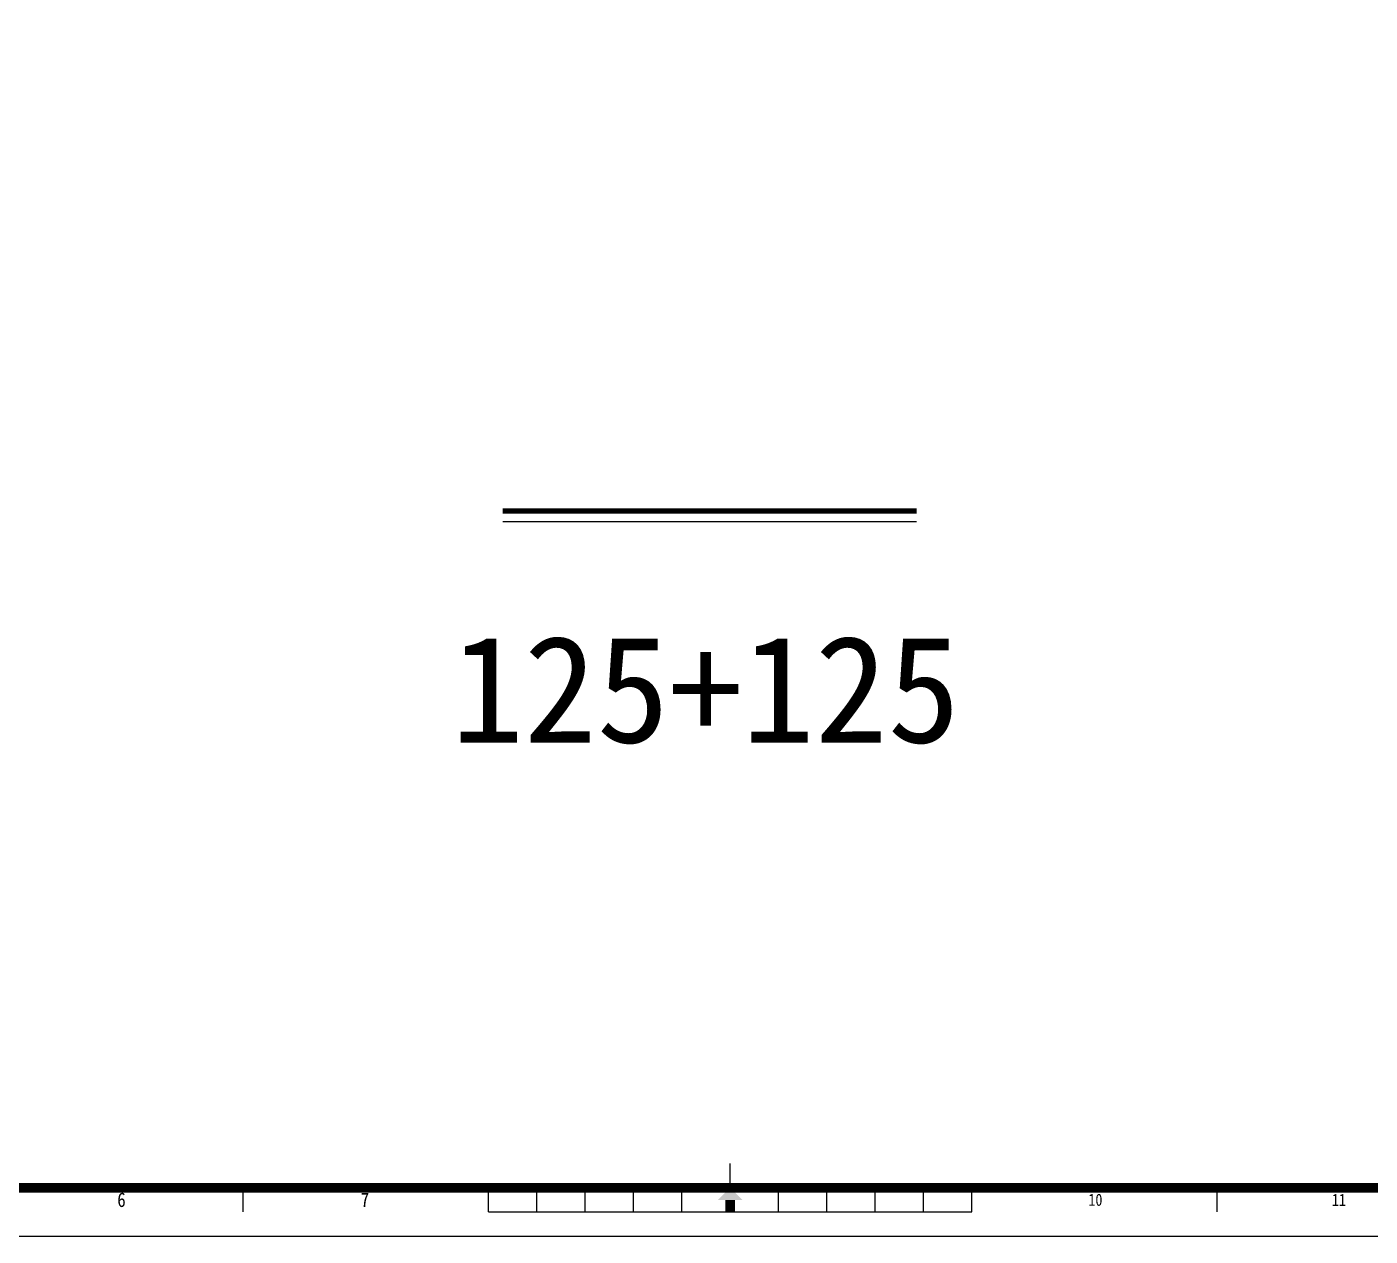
# Model space of a CAD drawing. Extents: x 65861 to 180383, y -19954 to 24543.
# Drawn here: x 138543 to 159363, y -19954 to -1217 of the extents above; entities that cross this region are included whole.
import ezdxf
from ezdxf.enums import TextEntityAlignment as Align

# ---------------------------------------------------------------- set-up
doc = ezdxf.new("R2010")
doc.units = 0
doc.header["$LTSCALE"] = 1000
doc.header["$MEASUREMENT"] = 0
for name, color, linetype in [('DIM_SYMB', 3, 'Continuous'), ('PUB_TEXT', 255, 'Continuous'), ('tk', 253, 'Continuous')]:
    doc.layers.add(name, color=color, linetype=linetype)
doc.styles.add('-黑体', font='SIMHEI.TTF', dxfattribs={"width": 0.8})
doc.styles.add('TKZ1', font='SIMHEI.TTF', dxfattribs={"width": 0.7})

# ---------------------------------------------------------------- blocks, each defined once
blk = doc.blocks.new('图框')
for p, q in [((-99408, -503711), (-99408, -503211)), ((-109483, -504211), (-109483, -503711)), ((-104408, -504211), (-104408, -503711)), ((-103408, -504211), (-103408, -503711)), ((-102408, -504211), (-102408, -503711)), ((-101408, -504211), (-101408, -503711)), ((-100408, -504211), (-100408, -503711)), ((-98408, -504211), (-98408, -503711)), ((-97408, -504211), (-97408, -503711)), ((-96408, -504211), (-96408, -503711)), ((-95408, -504211), (-95408, -503711)), ((-94408, -504211), (-94408, -503711)), ((-89333, -504211), (-89333, -503711)), ((-104408, -504211), (-94408, -504211)), ((-142208, -504711), (-58108, -504711))]:
    blk.add_line(p, q)
at = {"const_width": 200}
blk.add_lwpolyline([(-59108, -446311), (-139708, -446311), (-139708, -503711), (-59108, -503711)], close=True, dxfattribs=at)
blk.add_lwpolyline([(-99408, -503961), (-99408, -504211)], dxfattribs=at)
blk.add_solid([(-99658, -503961), (-99158, -503961), (-99408, -503711)])
at = {"style": 'TKZ1', "width": 0.85}
for s, height, p in [('6', 300, (-112002, -503961)), ('7', 300, (-106965, -503961)), ('10', 250, (-91852, -503961)), ('11', 250, (-86815, -503961))]:
    blk.add_text(s, height=height, dxfattribs=at).set_placement(p, align=Align.MIDDLE)

msp = doc.modelspace()

# ---------------------------------------------------------------- linework, layer by layer
at = {"layer": 'DIM_SYMB', "const_width": 80.5}
msp.add_lwpolyline([(145920, -8719), (152333, -8719)], dxfattribs=at)
at = {"layer": 'DIM_SYMB'}
msp.add_lwpolyline([(145920, -8880), (152333, -8880)], dxfattribs=at)

# ---------------------------------------------------------------- block references
at = {"layer": 'tk', "xscale": 0.7491082046180964, "yscale": 0.749108204501681, "zscale": 0.7491082045191118}
msp.add_blockref('图框', (223912, 358129), dxfattribs=at)

# ---------------------------------------------------------------- texts
at = {"layer": 'PUB_TEXT', "color": 7, "style": '-黑体'}
msp.add_text('125+125', height=1657.2, dxfattribs=at).set_placement((149064, -11479), align=Align.MIDDLE_CENTER)

doc.saveas('drawing.dxf')
